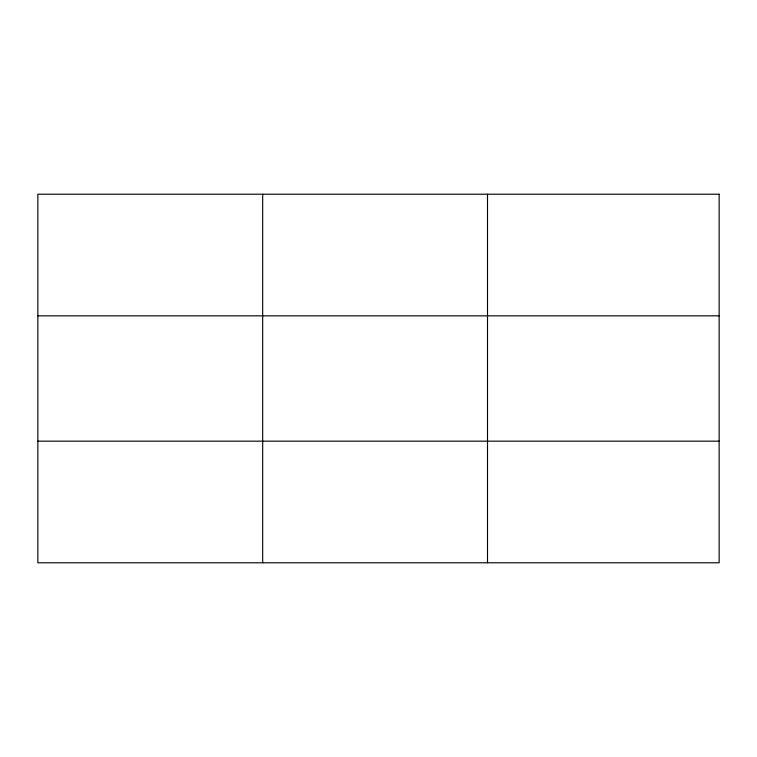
<?xml version="1.0" encoding="UTF-8"?>
<svg xmlns="http://www.w3.org/2000/svg" width="757" height="757" viewBox="0 0 757 757"><rect width="100%" height="100%" fill="white"/><g stroke="black" fill="none" stroke-linecap="round" stroke-linejoin="round"><path stroke-width="1.14" d="M262.679 562.782L262.679 194.218M487.508 562.782L487.508 194.218M37.85 315.839L719.15 315.839M37.85 441.161L719.15 441.161M719.15 194.218L719.15 562.782L37.85 562.782L37.85 194.218L719.15 194.218"/></g></svg>
